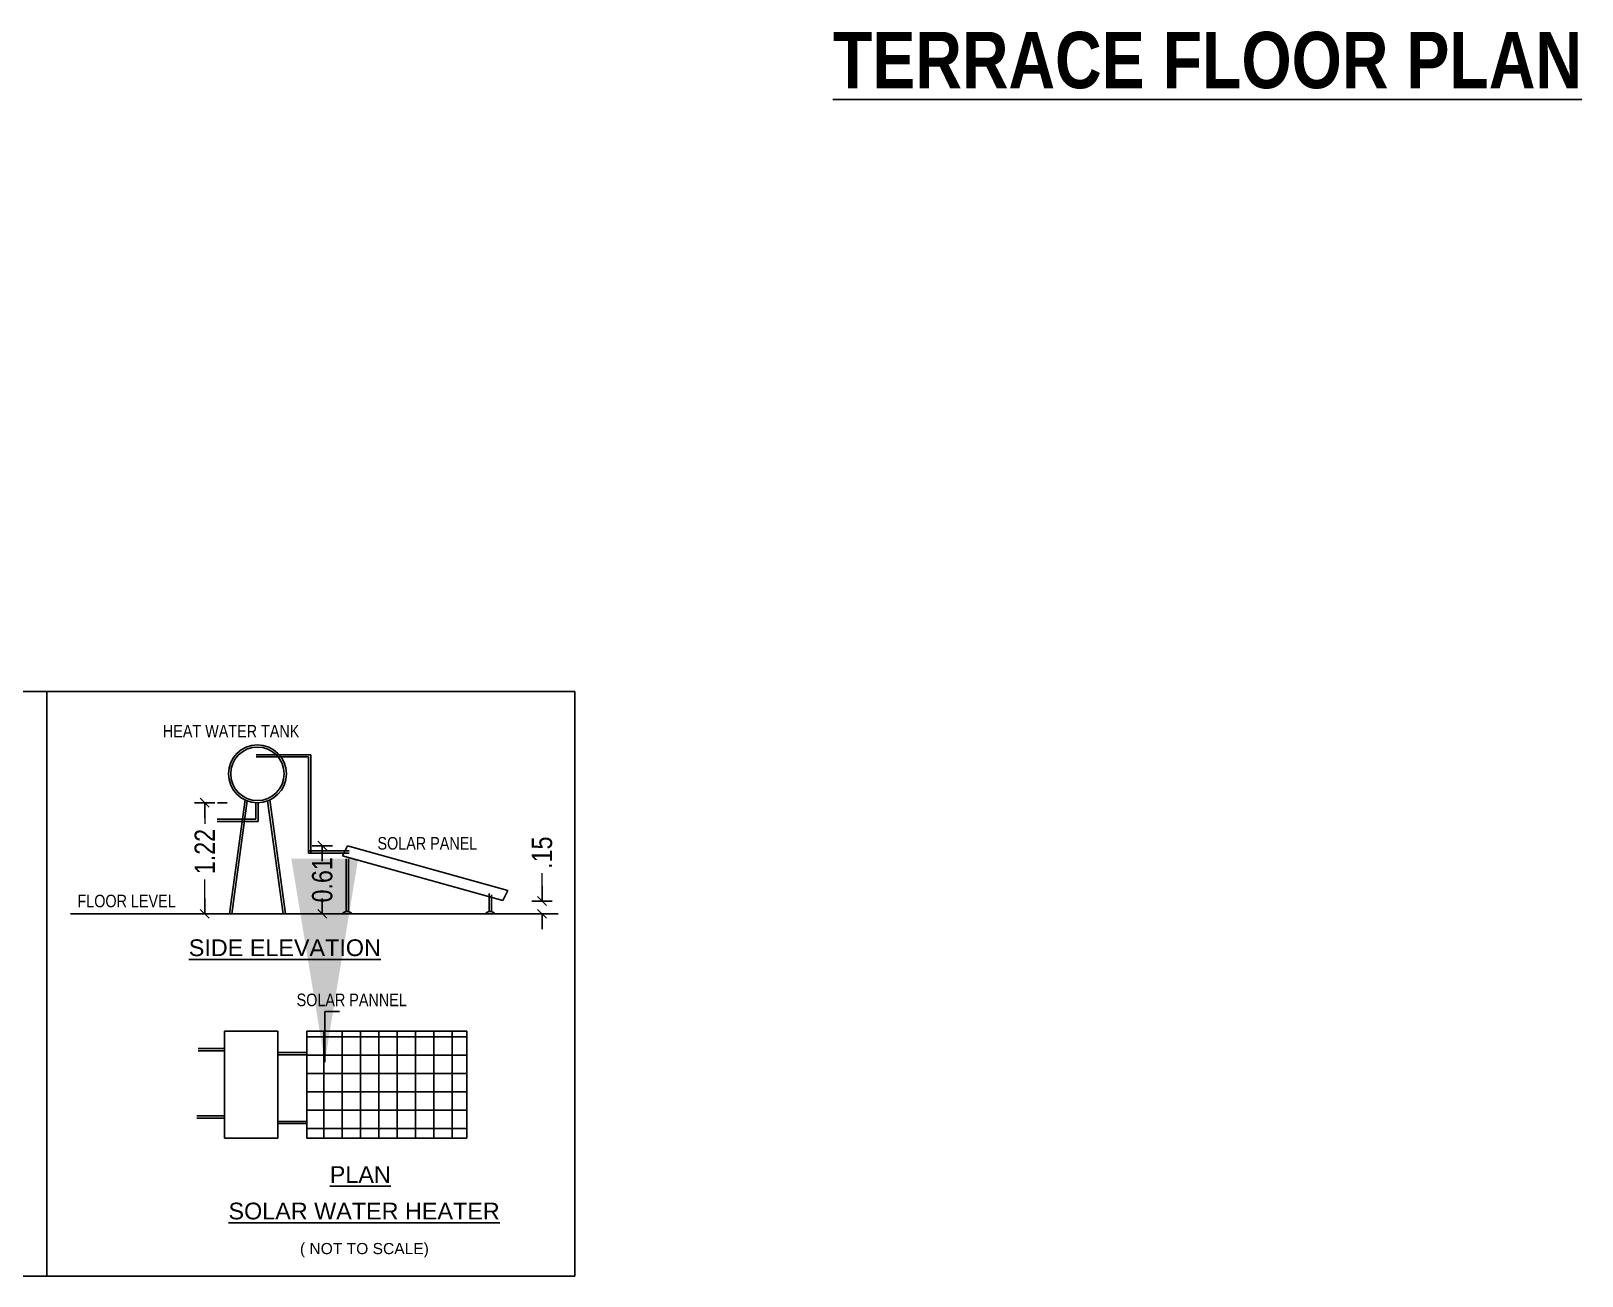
# Model space of a CAD drawing. Header units: metres. Extents: x 115319.7 to 115387.7, y -26854.4 to -26790.4.
# Drawn here: x 115363.66 to 115380.18, y -26854.43 to -26841.17 of the extents above; entities that cross this region are included whole.
import ezdxf

# ---------------------------------------------------------------- set-up
doc = ezdxf.new("R2010")
doc.units = ezdxf.units.M
doc.header["$MEASUREMENT"] = 0
doc.header["$PDMODE"] = 35
doc.linetypes.add('DOT', pattern=[0.25, 0, -0.25])
doc.layers.add('DIM', color=9, linetype='Continuous', lineweight=25)
doc.layers.add('Text', color=7, linetype='Continuous')
doc.styles.add('Arial', font='swissc.ttf')
doc.styles.get("Standard").update_dxf_attribs({"font": 'swisscb.ttf'})
doc.styles.add('style', font='ARIALN.TTF', dxfattribs={"height": 9})
doc.styles.add('style4', font='arial.ttf')
doc.dimstyles.new('FLOOR DIM', dxfattribs={"dimtxt": 0.22, "dimasz": 0.05, "dimexe": 0.075, "dimexo": 0.3, "dimgap": 0.025, "dimtad": 0, "dimzin": 3, "dimdsep": 46, "dimtxsty": 'Arial', "dimblk": 'JM1', "dimcen": -0.09, "dimse1": 1, "dimse2": 1, "dimclrd": 5, "dimclre": 250, "dimclrt": 3, "dimazin": 0, "dimtfac": 0.65, "dimtix": 1, "dimtofl": 0, "dimtmove": 0, "dimatfit": 2, "dimfxl": 0, "dimfrac": 1, "dimtolj": 1, "dimlwd": 18, "dimlwe": -1, "dimarcsym": 0})
doc.dimstyles.new('plan', dxfattribs={"dimtxt": 5, "dimasz": 2, "dimexe": 0, "dimexo": 0.25, "dimgap": 0, "dimtad": 0, "dimdec": 1, "dimrnd": 0.5, "dimzin": 1, "dimdsep": 46, "dimlunit": 4, "dimtxsty": 'Standard', "dimblk": 'OBLIQUE', "dimcen": 4, "dimclrd": 5, "dimclre": 5, "dimclrt": 3, "dimadec": 0, "dimazin": 0, "dimtfac": 1, "dimtdec": 1, "dimtofl": 0, "dimtmove": 2, "dimatfit": 3, "dimfxl": 0, "dimtolj": 1, "dimtzin": 0, "dimarcsym": 0})

# ---------------------------------------------------------------- blocks, each defined once
blk = doc.blocks.new('RWH1')
blk.add_lwpolyline([(-7.66, 0), (0, 0), (0, 6.654), (-7.66, 6.654)], close=True)
blk = doc.blocks.new('JM1')
at = {"color": 2}
for p, q in [((-3, 0), (0, 0)), ((-0.88, -0.88), (0.88, 0.88)), ((0, 2), (0, -2))]:
    blk.add_line(p, q, dxfattribs=at)
blk = doc.blocks.new('*D18')
at = {"color": 250, "linetype": 'DOT'}
for p, q in [((77523.081, -26837.07), (77522.787, -26837.07)), ((77523.085, -26838.163), (77522.787, -26838.163))]:
    blk.add_line(p, q, dxfattribs=at)
at = {"color": 5, "lineweight": 18}
for p, q in [((77522.862, -26837.12), (77522.862, -26837.276)), ((77522.862, -26838.113), (77522.862, -26837.825))]:
    blk.add_line(p, q, dxfattribs=at)
at = {"layer": 'Defpoints', "color": 0}
for p in [(77522.862, -26837.07), (77523.381, -26837.07), (77523.385, -26838.163)]:
    blk.add_point(p, dxfattribs=at)
at = {"color": 5, "lineweight": 18, "xscale": 0.05, "yscale": 0.05, "zscale": 0.05}
for p, rotation in [((77522.862, -26837.07), 90), ((77522.862, -26838.163), 270)]:
    blk.add_blockref('JM1', p, dxfattribs=dict(at, rotation=rotation))
at = {"color": 3, "lineweight": -2, "insert": (77522.862, -26837.55), "char_height": 0.2, "attachment_point": 5, "rotation": 90, "style": 'Arial'}
blk.add_mtext('\\A1;1.22', dxfattribs=at)
blk = doc.blocks.new('*D19')
at = {"color": 5, "lineweight": 18}
for p, q in [((77526.182, -26837.987), (77526.182, -26837.762)), ((77526.182, -26838.213), (77526.182, -26838.263))]:
    blk.add_line(p, q, dxfattribs=at)
at = {"color": 250, "linetype": 'DOT'}
for p, q in [((77526.107, -26838.037), (77526.257, -26838.037)), ((77526.044, -26838.163), (77526.257, -26838.163))]:
    blk.add_line(p, q, dxfattribs=at)
at = {"layer": 'Defpoints', "color": 0}
for p in [(77525.807, -26838.037), (77526.182, -26838.037), (77525.744, -26838.163)]:
    blk.add_point(p, dxfattribs=at)
at = {"color": 5, "lineweight": 18, "xscale": 0.05, "yscale": 0.05, "zscale": 0.05}
for p, rotation in [((77526.182, -26838.037), 270), ((77526.182, -26838.163), 90)]:
    blk.add_blockref('JM1', p, dxfattribs=dict(at, rotation=rotation))
at = {"color": 3, "lineweight": -2, "insert": (77526.182, -26837.561), "char_height": 0.2, "attachment_point": 5, "rotation": 90, "style": 'Arial'}
blk.add_mtext('\\A1;.15', dxfattribs=at)
blk = doc.blocks.new('_Oblique')
at = {"layer": 'DIM', "color": 0, "lineweight": -2}
blk.add_line((-0.5, -0.5), (0.5, 0.5), dxfattribs=at)
blk = doc.blocks.new('*D20')
at = {"color": 250, "linetype": 'DOT'}
for p, q in [((77523.967, -26837.493), (77523.944, -26837.493)), ((77523.719, -26838.163), (77523.944, -26838.163))]:
    blk.add_line(p, q, dxfattribs=at)
at = {"color": 5, "lineweight": 18}
for p, q in [((77524.019, -26837.543), (77524.019, -26837.562)), ((77524.019, -26838.113), (77524.019, -26838.093))]:
    blk.add_line(p, q, dxfattribs=at)
at = {"layer": 'Defpoints', "color": 0}
for p in [(77524.019, -26837.493), (77524.267, -26837.493), (77524.019, -26838.163)]:
    blk.add_point(p, dxfattribs=at)
at = {"color": 5, "lineweight": 18, "xscale": 0.05, "yscale": 0.05, "zscale": 0.05}
for p, rotation in [((77524.019, -26837.493), 90), ((77524.019, -26838.163), 270)]:
    blk.add_blockref('JM1', p, dxfattribs=dict(at, rotation=rotation))
at = {"color": 3, "lineweight": -2, "insert": (77524.019, -26837.828), "char_height": 0.2, "attachment_point": 5, "rotation": 90, "style": 'Arial'}
blk.add_mtext('\\A1;0.61', dxfattribs=at)
blk = doc.blocks.new('SWH')
at = {"lineweight": -2}
h = blk.add_hatch(dxfattribs=at)
h.set_pattern_fill('NET', color=0, scale=1.44018, style=0)
h.set_pattern_definition([(0, (-66.54175, -39.80048), (0, 0.1800225), []), (90, (-66.54175, -39.80048), (-0.1800225, 0), [])])
h.paths.add_polyline_path([(-1.062, 2.409), (-2.639, 2.409), (-2.639, 1.358), (-1.062, 1.358)])
at = {"color": 0, "lineweight": -2}
for p, q in [((-3.137, 5.13), (-2.599, 5.13)), ((-3.137, 5.108), (-2.621, 5.108)), ((-2.621, 5.108), (-2.621, 4.162)), ((-2.599, 5.13), (-2.599, 4.162)), ((-2.22, 4.184), (-2.621, 4.184)), ((-2.22, 4.162), (-2.621, 4.162)), ((-2.25, 4.107), (-2.25, 3.587)), ((-2.228, 4.107), (-2.228, 3.586)), ((-0.843, 3.587), (-0.843, 3.763)), ((-0.821, 3.587), (-0.821, 3.752)), ((-2.351, 3.565), (-2.167, 3.565)), ((-0.944, 3.565), (-0.76, 3.565))]:
    blk.add_line(p, q, dxfattribs=at)
at = {"color": 0, "lineweight": -2, "ltscale": 10}
for p, q in [((-3.245, 4.685), (-3.398, 3.565)), ((-3.224, 4.676), (-3.376, 3.565)), ((-3.023, 4.676), (-2.871, 3.565)), ((-3.002, 4.685), (-2.849, 3.565)), ((-2.237, 4.234), (-2.286, 4.136)), ((-2.286, 4.136), (-0.709, 3.696)), ((-2.237, 4.234), (-0.66, 3.794)), ((-0.66, 3.794), (-0.709, 3.696)), ((-0.164, 3.565), (-4.963, 3.565)), ((-2.922, 2.409), (-3.448, 2.409)), ((-3.448, 2.409), (-3.448, 1.358)), ((-2.922, 2.409), (-2.922, 1.358)), ((-2.639, 2.409), (-1.062, 2.409)), ((-2.639, 1.358), (-2.639, 2.409)), ((-1.062, 2.409), (-1.062, 1.358)), ((-2.922, 1.358), (-3.448, 1.358)), ((-1.062, 1.358), (-2.639, 1.358))]:
    blk.add_line(p, q, dxfattribs=at)
at = {"lineweight": -2, "ltscale": 10}
for p, q in [((-3.139, 4.658), (-3.139, 4.496)), ((-3.117, 4.658), (-3.117, 4.474)), ((-3.139, 4.496), (-3.52, 4.496)), ((-3.117, 4.474), (-3.52, 4.474)), ((-3.448, 2.239), (-3.708, 2.239)), ((-3.448, 2.217), (-3.708, 2.217)), ((-2.922, 2.198), (-2.639, 2.198)), ((-2.922, 2.176), (-2.639, 2.176)), ((-3.448, 1.576), (-3.72, 1.576)), ((-3.448, 1.554), (-3.72, 1.554)), ((-2.922, 1.522), (-2.639, 1.522)), ((-2.922, 1.5), (-2.639, 1.5))]:
    blk.add_line(p, q, dxfattribs=at)
blk.add_lwpolyline([(-5.198, 5.751), (0, 5.751), (0, 0), (-5.198, 0)], close=True)
at = {"color": 0, "lineweight": -2, "ltscale": 10}
for radius in [0.285, 0.263]:
    blk.add_circle((-3.124, 4.942), radius, dxfattribs=at)
for centre in [(-2.24, 3.523), (-0.833, 3.523)]:
    blk.add_arc(centre, 0.0647, 40.5596, 139.4404, dxfattribs=at)
at = {"layer": 'Text', "color": 0, "lineweight": -2, "style": 'Arial'}
blk.add_text('FLOOR LEVEL', height=0.12344, dxfattribs=at).set_placement((-4.895, 3.629))
at = {"layer": 'Text', "color": 0, "lineweight": -2, "attachment_point": 1}
for s, insert, char_height, width, style in [('HEAT WATER TANK', (-4.054, 5.424), 0.12344, 1.65902, 'Arial'), ('SOLAR PANEL', (-1.942, 4.32), 0.12344, 1.26758, 'Arial'), ('{\\W0.28124;\\L \\W1;SIDE ELEVATION}', (-3.82, 3.313), 0.16459, 1.89787, 'style4'), ('SOLAR PANNEL', (-2.738, 2.779), 0.12344, 1.08439, 'style'), ('{\\W2.44669;\\L \\W1;PLAN}', (-2.568, 1.081), 0.16459, 0.87666, 'style4'), ('{\\W1.60306;\\L \\W1;SOLAR WATER HEATER}', (-3.511, 0.722), 0.16459, 2.86175, 'style4'), ('{\\W0.146425; }( NOT TO SCALE)', (-2.713, 0.325), 0.10973, 1.26663, 'style4')]:
    blk.add_mtext(s, dxfattribs=dict(at, insert=insert, char_height=char_height, width=width, style=style))
at = {"color": 0, "lineweight": -2}
for base, p1, p2, text, picture, middle in [((-3.642, 4.658), (-3.119, 3.565), (-3.123, 4.658), '1.22', '*D18', (-3.642, 4.177)), ((-2.485, 4.234), (-2.485, 3.565), (-2.237, 4.234), '0.61', '*D20', (-2.485, 3.9)), ((-0.322, 3.69), (-0.76, 3.565), (-0.697, 3.69), '.15', '*D19', (-0.322, 4.166))]:
    dim = blk.add_linear_dim(base=base, p1=p1, p2=p2, angle=90, text=text, dimstyle='FLOOR DIM', override={"dimpost": '\\X'}, dxfattribs=at)
    dim.commit()
    dim.dimension.update_dxf_attribs({"geometry": picture, "text_midpoint": middle, "dimtype": 128, "insert": (-77526.504, 26841.727)})
blk.add_leader([(-2.461, 2.106), (-2.461, 2.603), (-2.317, 2.603)], dimstyle='plan', dxfattribs=at)

msp = doc.modelspace()

# ---------------------------------------------------------------- block references
for name, p, xscale, yscale, zscale in [('RWH1', (115363.829, -26854.429), 0.935322692236607, 0.935322692236607, 0.935322692236607), ('SWH', (115369.454, -26854.429), 1.082128205848859, 1.082128205848859, 1.082128205848859)]:
    msp.add_blockref(name, p, dxfattribs=dict(xscale=xscale, yscale=yscale, zscale=zscale))

# ---------------------------------------------------------------- texts
at = {"linetype": 'ByBlock', "insert": (115376.192, -26841.484), "char_height": 0.6, "width": 30.85554, "attachment_point": 5}
msp.add_mtext('{\\LTERRACE FLOOR PLAN}', dxfattribs=at)

doc.saveas('drawing.dxf')
